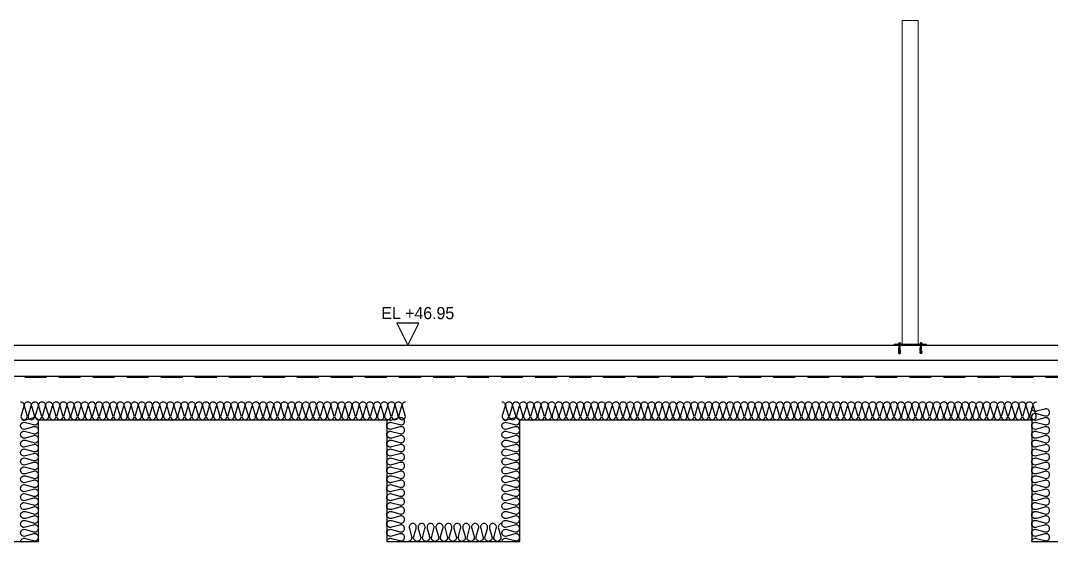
# Model space of a CAD drawing. Header units: millimetres. Extents: x 17311 to 801382, y -242618 to -104888.
# Drawn here: x 499061 to 505422, y -195839 to -192629 of the extents above; entities that cross this region are included whole.
import ezdxf

# ---------------------------------------------------------------- set-up
doc = ezdxf.new("R2010")
doc.units = ezdxf.units.MM
doc.header["$LTSCALE"] = 250
doc.linetypes.add('HID', pattern=[2.8, 1.8, -1])
for name, color, linetype in [('A-FIN', 6, 'Continuous'), ('A-FIN-8', 8, 'Continuous'), ('A-HAT-WIREMESH', 9, 'g_mesh'), ('A-WP', 1, 'HID'), ('ISL', 251, 'Continuous'), ('S_Bolt', 5, 'Continuous'), ('기둥', 4, 'Continuous')]:
    doc.layers.add(name, color=color, linetype=linetype)
doc.layers.add('NOPLOT', color=191, linetype='Continuous', plot=False)
doc.styles.add('Gdim', font='')
doc.styles.get('Gdim').set_extended_font_data('Dotum')
doc.linetypes.add('g_mesh', pattern='A,10,-0.8,["X",Gdim,S=0.6,R=0,X=-0.15,Y=-0.3],-0.8', length=11.6)

# ---------------------------------------------------------------- blocks, each defined once
blk = doc.blocks.new('STS M10 x 70 Set Anchor')
at = {"layer": 'S_Bolt'}
for p, q in [((-9, 0.9), (9, 0.9)), ((-9, 0), (-9, 0.9)), ((9, 0), (-9, 0)), ((-7.2, 8.2), (-6.2, 8.9)), ((-7.2, 8.2), (-6.2, 8.9)), ((-7.2, 8.2), (-7.2, 2.8)), ((-7.2, 2.8), (7.2, 2.8)), ((-6.3, 1.6), (-6.3, 2.2)), ((-6.2, 8.9), (6.2, 8.9)), ((-6, 8.9), (-3.7, 8.9)), ((-4.5, 2.8), (0, 2.8)), ((-4, 10.9), (-3.1, 11.7)), ((4.1, 11.3), (-4, 10.9)), ((-3.1, 10.1), (-4, 10.9)), ((-4, 9.3), (-3.1, 10.1)), ((4.1, 9.7), (-4, 9.3)), ((-3.7, 8.9), (-4, 9.3)), ((3.2, 12.1), (-3.7, 12.1)), ((-3.1, 11.7), (-3.7, 12.1)), ((-3.7, 8.2), (-3.7, 2.8)), ((-3.7, 8.2), (-3.7, 2.8)), ((-3.1, -0.2), (-3.4, 0)), ((3.2, 12.1), (-3.1, 11.7)), ((3.2, 12.1), (-3.1, 11.7)), ((3.2, 10.5), (-3.1, 10.1)), ((0, 0), (-3.1, -0.2)), ((0, 0), (-3.1, -0.2)), ((-0.5, 0.9), (-1.2, 0)), ((5.7, 2.8), (0, 2.8)), ((0.9, 0.9), (0.2, 0)), ((4.1, 11.3), (3.2, 12.1)), ((3.2, 10.5), (4.1, 11.3)), ((4.1, 9.7), (3.2, 10.5)), ((3.2, 8.9), (4.1, 9.7)), ((4.1, -0.6), (3.4, 0)), ((6, 8.9), (3.7, 8.9)), ((3.7, 8.2), (3.7, 2.8)), ((7.2, 8.2), (6.2, 8.9)), ((6.3, 1.6), (6.3, 2.2)), ((7.2, 8.2), (7.2, 2.8)), ((9, 0.9), (9, 0)), ((-5.8, -53.6), (-9, -65.3)), ((-3.3, -65.3), (-9, -65.3)), ((-5.4, -70.1), (-6.1, -73.8)), ((6.1, -73.8), (-6.1, -73.8)), ((-6.1, -73.8), (-6.1, -74.8)), ((6.1, -74.8), (-6.1, -74.8)), ((-5.8, -53.6), (-5.8, -30.7)), ((5.9, -30.7), (-5.8, -30.7)), ((-5.4, -70.1), (-5.4, -65.3)), ((-4, -1), (-3.1, -0.2)), ((4.1, -0.6), (-4, -1)), ((-3.1, -1.8), (-4, -1)), ((-4, -2.7), (-3.1, -1.8)), ((4.1, -2.2), (-4, -2.7)), ((-3.1, -3.5), (-4, -2.7)), ((-4, -4.3), (-3.1, -3.5)), ((4.1, -3.8), (-4, -4.3)), ((-3.1, -5.1), (-4, -4.3)), ((-4, -5.9), (-3.1, -5.1)), ((4.1, -5.4), (-4, -5.9)), ((-3.1, -6.7), (-4, -5.9)), ((-4, -7.5), (-3.1, -6.7)), ((4.1, -7.1), (-4, -7.5)), ((-3.1, -8.3), (-4, -7.5)), ((-4, -9.1), (-3.1, -8.3)), ((4.1, -8.7), (-4, -9.1)), ((-3.1, -9.9), (-4, -9.1)), ((-4, -10.8), (-3.1, -9.9)), ((4.1, -10.3), (-4, -10.8)), ((-3.1, -11.6), (-4, -10.8)), ((-4, -12.4), (-3.1, -11.6)), ((4.1, -11.9), (-4, -12.4)), ((-3.1, -13.2), (-4, -12.4)), ((-4, -14), (-3.1, -13.2)), ((4.1, -13.5), (-4, -14)), ((-3.1, -14.8), (-4, -14)), ((-4, -15.6), (-3.1, -14.8)), ((4.1, -15.2), (-4, -15.6)), ((-3.1, -16.4), (-4, -15.6)), ((-4, -17.2), (-3.1, -16.4)), ((4.1, -16.8), (-4, -17.2)), ((-3.1, -18), (-4, -17.2)), ((-4, -18.9), (-3.1, -18)), ((4.1, -18.4), (-4, -18.9)), ((-3.1, -19.7), (-4, -18.9)), ((-4, -20.5), (-3.1, -19.7)), ((4.1, -20), (-4, -20.5)), ((-3.1, -21.3), (-4, -20.5)), ((-4, -22.1), (-3.1, -21.3)), ((4.1, -21.6), (-4, -22.1)), ((-3.1, -22.9), (-4, -22.1)), ((-4, -23.7), (-3.1, -22.9)), ((4.1, -23.3), (-4, -23.7)), ((-3.1, -24.5), (-4, -23.7)), ((-4, -25.3), (-3.1, -24.5)), ((4.1, -24.9), (-4, -25.3)), ((-3.1, -26.1), (-4, -25.3)), ((-4, -27), (-3.1, -26.1)), ((4.1, -26.5), (-4, -27)), ((-3.1, -27.8), (-4, -27)), ((-4, -28.6), (-3.1, -27.8)), ((4.1, -28.1), (-4, -28.6)), ((-3.1, -29.4), (-4, -28.6)), ((-4, -30.2), (-3.1, -29.4)), ((4.1, -29.7), (-4, -30.2)), ((-3.5, -30.7), (-4, -30.2)), ((-0.5, -55), (-3.3, -65.3)), ((3.2, -1.4), (-3.1, -1.8)), ((3.2, -3), (-3.1, -3.5)), ((3.2, -3), (-3.1, -3.5)), ((-3.1, -3.5), (-3.1, -3.5)), ((3.2, -4.6), (-3.1, -5.1)), ((3.2, -4.6), (-3.1, -5.1)), ((3.2, -6.3), (-3.1, -6.7)), ((3.2, -6.3), (-3.1, -6.7)), ((3.2, -7.9), (-3.1, -8.3)), ((3.2, -7.9), (-3.1, -8.3)), ((3.2, -9.5), (-3.1, -9.9)), ((3.2, -9.5), (-3.1, -9.9)), ((3.2, -11.1), (-3.1, -11.6)), ((3.2, -11.1), (-3.1, -11.6)), ((3.2, -12.7), (-3.1, -13.2)), ((3.2, -12.7), (-3.1, -13.2)), ((3.2, -14.4), (-3.1, -14.8)), ((3.2, -14.4), (-3.1, -14.8)), ((3.2, -16), (-3.1, -16.4)), ((3.2, -16), (-3.1, -16.4)), ((3.2, -17.6), (-3.1, -18)), ((3.2, -17.6), (-3.1, -18)), ((3.2, -19.2), (-3.1, -19.7)), ((3.2, -19.2), (-3.1, -19.7)), ((3.2, -20.8), (-3.1, -21.3)), ((3.2, -20.8), (-3.1, -21.3)), ((3.2, -22.5), (-3.1, -22.9)), ((3.2, -22.5), (-3.1, -22.9)), ((3.2, -24.1), (-3.1, -24.5)), ((3.2, -24.1), (-3.1, -24.5)), ((3.2, -25.7), (-3.1, -26.1)), ((3.2, -25.7), (-3.1, -26.1)), ((3.2, -27.3), (-3.1, -27.8)), ((3.2, -27.3), (-3.1, -27.8)), ((3.2, -28.9), (-3.1, -29.4)), ((3.2, -28.9), (-3.1, -29.4)), ((0.5, -55), (3.3, -65.3)), ((3.2, -30.6), (1.6, -30.7)), ((3.2, -30.6), (1.6, -30.7)), ((3.2, -1.4), (4.1, -0.6)), ((4.1, -2.2), (3.2, -1.4)), ((3.2, -3), (4.1, -2.2)), ((4.1, -3.8), (3.2, -3)), ((3.2, -4.6), (4.1, -3.8)), ((4.1, -5.4), (3.2, -4.6)), ((3.2, -6.3), (4.1, -5.4)), ((4.1, -7.1), (3.2, -6.3)), ((3.2, -7.9), (4.1, -7.1)), ((4.1, -8.7), (3.2, -7.9)), ((3.2, -9.5), (4.1, -8.7)), ((4.1, -10.3), (3.2, -9.5)), ((3.2, -11.1), (4.1, -10.3)), ((4.1, -11.9), (3.2, -11.1)), ((3.2, -12.7), (4.1, -11.9)), ((4.1, -13.5), (3.2, -12.7)), ((3.2, -14.4), (4.1, -13.5)), ((4.1, -15.2), (3.2, -14.4)), ((3.2, -16), (4.1, -15.2)), ((4.1, -16.8), (3.2, -16)), ((3.2, -17.6), (4.1, -16.8)), ((4.1, -18.4), (3.2, -17.6)), ((3.2, -19.2), (4.1, -18.4)), ((4.1, -20), (3.2, -19.2)), ((3.2, -20.8), (4.1, -20)), ((4.1, -21.6), (3.2, -20.8)), ((3.2, -22.5), (4.1, -21.6)), ((4.1, -23.3), (3.2, -22.5)), ((3.2, -24.1), (4.1, -23.3)), ((4.1, -24.9), (3.2, -24.1)), ((3.2, -25.7), (4.1, -24.9)), ((4.1, -26.5), (3.2, -25.7)), ((3.2, -27.3), (4.1, -26.5)), ((4.1, -28.1), (3.2, -27.3)), ((3.2, -28.9), (4.1, -28.1)), ((4.1, -29.7), (3.2, -28.9)), ((3.2, -30.6), (4.1, -29.7)), ((3.3, -30.7), (3.2, -30.6)), ((9, -65.3), (3.3, -65.3)), ((5.4, -70.1), (5.4, -65.3)), ((5.4, -70.1), (6.1, -73.8)), ((5.9, -53.6), (5.9, -30.7)), ((5.9, -53.6), (9, -65.3)), ((6.1, -74.8), (6.1, -73.8))]:
    blk.add_line(p, q, dxfattribs=at)
blk.add_circle((0, -53.6), 1.48, dxfattribs=at)
for centre, radius, start, end in [((-5.5, 6.5), 2.44, 44.83287, 135.16713), ((-5.7, 2.2), 0.63, 90, 180), ((-5.7, 1.6), 0.63, 180, 270), ((0, -1.1), 10, 68.03686, 111.96314), ((5.5, 6.5), 2.44, 44.83287, 135.16713), ((5.7, 2.2), 0.63, 0, 90), ((5.7, 1.6), 0.63, 270, 0)]:
    blk.add_arc(centre, radius, start, end, dxfattribs=at)

msp = doc.modelspace()

# ---------------------------------------------------------------- linework, layer by layer
at = {"layer": 'A-FIN'}
msp.add_line((496228.7, -194629.5), (514732.7, -194629.5), dxfattribs=at)
at = {"layer": 'A-FIN-8'}
msp.add_line((495728.9, -194821.5), (515192.4, -194821.5), dxfattribs=at)
at = {"layer": 'A-HAT-WIREMESH', "ltscale": 0.6}
msp.add_line((515202.7, -194725.5), (495718.7, -194725.5), dxfattribs=at)
at = {"layer": 'A-WP', "ltscale": 0.3}
msp.add_line((495725.8, -194826.5), (515195.5, -194826.5), dxfattribs=at)
at = {"layer": 'ISL', "elevation": 0}
for points in [[(499060.7, -194979.5, -0.509267), (499080.1, -195006.1), (499063.3, -195062.8, 1.372593), (499102.1, -195062.8), (499085.3, -195006.1, -0.509267), (499104.7, -194979.5, -0.509267), (499124.1, -195006.1), (499107.3, -195062.8, 1.372593), (499146.1, -195062.8), (499129.3, -195006.1, -0.509267), (499148.7, -194979.5, -0.509267), (499168.1, -195006.1), (499151.3, -195062.8, 1.372593), (499190.1, -195062.8), (499173.3, -195006.1, -0.509267), (499192.7, -194979.5, -0.509267), (499212.1, -195006.1), (499195.3, -195062.8, 1.372593), (499234.1, -195062.8), (499217.3, -195006.1, -0.509267), (499236.7, -194979.5, -0.509267), (499256.1, -195006.1), (499239.3, -195062.8, 1.372593), (499278.1, -195062.8), (499261.3, -195006.1, -0.509267), (499280.7, -194979.5, -0.509267), (499300.1, -195006.1), (499283.3, -195062.8, 1.372593), (499322.1, -195062.8), (499305.3, -195006.1, -0.509267), (499324.7, -194979.5, -0.509267), (499344.1, -195006.1), (499327.3, -195062.8, 1.372593), (499366.1, -195062.8), (499349.3, -195006.1, -0.509267), (499368.7, -194979.5, -0.509267), (499388.1, -195006.1), (499371.3, -195062.8, 1.372593), (499410.1, -195062.8), (499393.3, -195006.1, -0.509267), (499412.7, -194979.5, -0.509267), (499432.1, -195006.1), (499415.3, -195062.8, 1.372593), (499454.1, -195062.8), (499437.3, -195006.1, -0.509267), (499456.7, -194979.5, -0.509267), (499476.1, -195006.1), (499459.3, -195062.8, 1.372593), (499498.1, -195062.8), (499481.3, -195006.1, -0.509267), (499500.7, -194979.5, -0.509267), (499520.1, -195006.1), (499503.3, -195062.8, 1.372593), (499542.1, -195062.8), (499525.3, -195006.1, -0.509267), (499544.7, -194979.5, -0.509267), (499564.1, -195006.1), (499547.3, -195062.8, 1.372593), (499586.1, -195062.8), (499569.3, -195006.1, -0.509267), (499588.7, -194979.5, -0.509267), (499608.1, -195006.1), (499591.3, -195062.8, 1.372593), (499630.1, -195062.8), (499613.3, -195006.1, -0.509267), (499632.7, -194979.5, -0.509267), (499652.1, -195006.1), (499635.3, -195062.8, 1.372593), (499674.1, -195062.8), (499657.3, -195006.1, -0.509267), (499676.7, -194979.5, -0.509267), (499696.1, -195006.1), (499679.3, -195062.8, 1.372593), (499718.1, -195062.8), (499701.3, -195006.1, -0.509267), (499720.7, -194979.5, -0.509267), (499740.1, -195006.1), (499723.3, -195062.8, 1.372593), (499762.1, -195062.8), (499745.3, -195006.1, -0.509267), (499764.7, -194979.5, -0.509267), (499784.1, -195006.1), (499767.3, -195062.8, 1.372593), (499806.1, -195062.8), (499789.3, -195006.1, -0.509267), (499808.7, -194979.5, -0.509267), (499828.1, -195006.1), (499811.3, -195062.8, 1.372593), (499850.1, -195062.8), (499833.3, -195006.1, -0.509267), (499852.7, -194979.5, -0.509267), (499872.1, -195006.1), (499855.3, -195062.8, 1.372593), (499894.1, -195062.8), (499877.3, -195006.1, -0.509267), (499896.7, -194979.5, -0.509267), (499916.1, -195006.1), (499899.3, -195062.8, 1.372593), (499938.1, -195062.8), (499921.3, -195006.1, -0.509267), (499940.7, -194979.5, -0.509267), (499960.1, -195006.1), (499943.3, -195062.8, 1.372593), (499982.1, -195062.8), (499965.3, -195006.1, -0.509267), (499984.7, -194979.5, -0.509267), (500004.1, -195006.1), (499987.3, -195062.8, 1.372593), (500026.1, -195062.8), (500009.3, -195006.1, -0.509267), (500028.7, -194979.5, -0.509267), (500048.1, -195006.1), (500031.3, -195062.8, 1.372593), (500070.1, -195062.8), (500053.3, -195006.1, -0.509267), (500072.7, -194979.5, -0.509267), (500092.1, -195006.1), (500075.3, -195062.8, 1.372593), (500114.1, -195062.8), (500097.3, -195006.1, -0.509267), (500116.7, -194979.5, -0.509267), (500136.1, -195006.1), (500119.3, -195062.8, 1.372593), (500158.1, -195062.8), (500141.3, -195006.1, -0.509267), (500160.7, -194979.5, -0.509267), (500180.1, -195006.1), (500163.3, -195062.8, 1.372593), (500202.1, -195062.8), (500185.3, -195006.1, -0.509267), (500204.7, -194979.5, -0.509267), (500224.1, -195006.1), (500207.3, -195062.8, 1.372593), (500246.1, -195062.8), (500229.3, -195006.1, -0.509267), (500248.7, -194979.5, -0.509267), (500268.1, -195006.1), (500251.3, -195062.8, 1.372593), (500290.1, -195062.8), (500273.3, -195006.1, -0.509267), (500292.7, -194979.5, -0.509267), (500312.1, -195006.1), (500295.3, -195062.8, 1.372593), (500334.1, -195062.8), (500317.3, -195006.1, -0.509267), (500336.7, -194979.5, -0.509267), (500356.1, -195006.1), (500339.3, -195062.8, 1.372593), (500378.1, -195062.8), (500361.3, -195006.1, -0.509267), (500380.7, -194979.5, -0.509267), (500400.1, -195006.1), (500383.3, -195062.8, 1.372593), (500422.1, -195062.8), (500405.3, -195006.1, -0.509267), (500424.7, -194979.5, -0.509267), (500444.1, -195006.1), (500427.3, -195062.8, 1.372593), (500466.1, -195062.8), (500449.3, -195006.1, -0.509267), (500468.7, -194979.5, -0.509267), (500488.1, -195006.1), (500471.3, -195062.8, 1.372593), (500510.1, -195062.8), (500493.3, -195006.1, -0.509267), (500512.7, -194979.5, -0.509267), (500532.1, -195006.1), (500515.3, -195062.8, 1.372593), (500554.1, -195062.8), (500537.3, -195006.1, -0.509267), (500556.7, -194979.5, -0.509267), (500576.1, -195006.1), (500559.3, -195062.8, 1.372593), (500598.1, -195062.8), (500581.3, -195006.1, -0.509267), (500600.7, -194979.5, -0.509267), (500620.1, -195006.1), (500603.3, -195062.8, 1.372593), (500642.1, -195062.8), (500625.3, -195006.1, -0.509267), (500644.7, -194979.5, -0.509267), (500664.1, -195006.1), (500647.3, -195062.8, 1.372593), (500686.1, -195062.8), (500669.3, -195006.1, -0.509267), (500688.7, -194979.5, -0.509267), (500708.1, -195006.1), (500691.3, -195062.8, 1.372593), (500730.1, -195062.8), (500713.3, -195006.1, -0.509267), (500732.7, -194979.5, -0.509267), (500752.1, -195006.1), (500735.3, -195062.8, 1.372593), (500774.1, -195062.8), (500757.3, -195006.1, -0.509267), (500776.7, -194979.5, -0.509267), (500796.1, -195006.1), (500779.3, -195062.8, 1.372593), (500818.1, -195062.8), (500801.3, -195006.1, -0.509267), (500820.7, -194979.5, -0.509267), (500840.1, -195006.1), (500823.3, -195062.8, 1.372593), (500862.1, -195062.8), (500845.3, -195006.1, -0.509267), (500864.7, -194979.5, -0.509267), (500884.1, -195006.1), (500867.3, -195062.8, 1.372593), (500906.1, -195062.8), (500889.3, -195006.1, -0.509267), (500908.7, -194979.5, -0.509267), (500928.1, -195006.1), (500911.3, -195062.8, 1.372593), (500950.1, -195062.8), (500933.3, -195006.1, -0.509267), (500952.7, -194979.5, -0.509267), (500972.1, -195006.1), (500955.3, -195062.8, 1.372593), (500994.1, -195062.8), (500977.3, -195006.1, -0.509267), (500996.7, -194979.5, -0.509267), (501016.1, -195006.1), (500999.3, -195062.8, 1.372593), (501038.1, -195062.8), (501021.3, -195006.1, -0.509267), (501040.7, -194979.5, -0.509267), (501060.1, -195006.1), (501043.3, -195062.8, 1.372593), (501082.1, -195062.8), (501065.3, -195006.1, -0.509267), (501084.7, -194979.5, -0.509267), (501104.1, -195006.1), (501087.3, -195062.8, 1.372593), (501126.1, -195062.8), (501109.3, -195006.1, -0.509267), (501128.7, -194979.5, -0.509267), (501148.1, -195006.1), (501131.3, -195062.8, 1.372593), (501170.1, -195062.8), (501153.3, -195006.1, -0.509267), (501172.7, -194979.5, -0.509267), (501192.1, -195006.1), (501175.3, -195062.8, 1.372593), (501214.1, -195062.8), (501197.3, -195006.1, -0.509267), (501216.7, -194979.5, -0.509267), (501236.1, -195006.1), (501219.3, -195062.8, 1.372593), (501258.1, -195062.8), (501241.3, -195006.1, -0.509267), (501260.7, -194979.5, -0.509267), (501280.1, -195006.1), (501263.3, -195062.8, 1.372593), (501302.1, -195062.8), (501285.3, -195006.1, -0.509267), (501304.7, -194979.5, -0.509267), (501324.1, -195006.1), (501307.3, -195062.8, 1.372593), (501346.1, -195062.8), (501329.3, -195006.1, -0.509267), (501348.7, -194979.5, -0.509267), (501368.1, -195006.1), (501351.3, -195062.8, 1.372593), (501390.1, -195062.8), (501373.3, -195006.1, -0.509267), (501392.7, -194979.5, -0.509267), (501412.1, -195006.1), (501395.3, -195062.8, 1.372593), (501434.1, -195062.8), (501417.3, -195006.1, -0.509267), (501436.7, -194979.5)], [(502030.6, -194979.5, -0.509267), (502050, -195006.1), (502033.1, -195062.8, 1.372593), (502072, -195062.8), (502055.1, -195006.1, -0.509267), (502074.6, -194979.5, -0.509267), (502094, -195006.1), (502077.1, -195062.8, 1.372593), (502116, -195062.8), (502099.1, -195006.1, -0.509267), (502118.6, -194979.5, -0.509267), (502138, -195006.1), (502121.1, -195062.8, 1.372593), (502160, -195062.8), (502143.1, -195006.1, -0.509267), (502162.6, -194979.5, -0.509267), (502182, -195006.1), (502165.1, -195062.8, 1.372593), (502204, -195062.8), (502187.1, -195006.1, -0.509267), (502206.6, -194979.5, -0.509267), (502226, -195006.1), (502209.1, -195062.8, 1.372593), (502248, -195062.8), (502231.1, -195006.1, -0.509267), (502250.6, -194979.5, -0.509267), (502270, -195006.1), (502253.1, -195062.8, 1.372593), (502292, -195062.8), (502275.1, -195006.1, -0.509267), (502294.6, -194979.5, -0.509267), (502314, -195006.1), (502297.1, -195062.8, 1.372593), (502336, -195062.8), (502319.1, -195006.1, -0.509267), (502338.6, -194979.5, -0.509267), (502358, -195006.1), (502341.1, -195062.8, 1.372593), (502380, -195062.8), (502363.1, -195006.1, -0.509267), (502382.6, -194979.5, -0.509267), (502402, -195006.1), (502385.1, -195062.8, 1.372593), (502424, -195062.8), (502407.1, -195006.1, -0.509267), (502426.6, -194979.5, -0.509267), (502446, -195006.1), (502429.1, -195062.8, 1.372593), (502468, -195062.8), (502451.1, -195006.1, -0.509267), (502470.6, -194979.5, -0.509267), (502490, -195006.1), (502473.1, -195062.8, 1.372593), (502512, -195062.8), (502495.1, -195006.1, -0.509267), (502514.6, -194979.5, -0.509267), (502534, -195006.1), (502517.1, -195062.8, 1.372593), (502556, -195062.8), (502539.1, -195006.1, -0.509267), (502558.6, -194979.5, -0.509267), (502578, -195006.1), (502561.1, -195062.8, 1.372593), (502600, -195062.8), (502583.1, -195006.1, -0.509267), (502602.6, -194979.5, -0.509267), (502622, -195006.1), (502605.1, -195062.8, 1.372593), (502644, -195062.8), (502627.1, -195006.1, -0.509267), (502646.6, -194979.5, -0.509267), (502666, -195006.1), (502649.1, -195062.8, 1.372593), (502688, -195062.8), (502671.1, -195006.1, -0.509267), (502690.6, -194979.5, -0.509267), (502710, -195006.1), (502693.1, -195062.8, 1.372593), (502732, -195062.8), (502715.1, -195006.1, -0.509267), (502734.6, -194979.5, -0.509267), (502754, -195006.1), (502737.1, -195062.8, 1.372593), (502776, -195062.8), (502759.1, -195006.1, -0.509267), (502778.6, -194979.5, -0.509267), (502798, -195006.1), (502781.1, -195062.8, 1.372593), (502820, -195062.8), (502803.1, -195006.1, -0.509267), (502822.6, -194979.5, -0.509267), (502842, -195006.1), (502825.1, -195062.8, 1.372593), (502864, -195062.8), (502847.1, -195006.1, -0.509267), (502866.6, -194979.5, -0.509267), (502886, -195006.1), (502869.1, -195062.8, 1.372593), (502908, -195062.8), (502891.1, -195006.1, -0.509267), (502910.6, -194979.5, -0.509267), (502930, -195006.1), (502913.1, -195062.8, 1.372593), (502952, -195062.8), (502935.1, -195006.1, -0.509267), (502954.6, -194979.5, -0.509267), (502974, -195006.1), (502957.1, -195062.8, 1.372593), (502996, -195062.8), (502979.1, -195006.1, -0.509267), (502998.6, -194979.5, -0.509267), (503018, -195006.1), (503001.1, -195062.8, 1.372593), (503040, -195062.8), (503023.1, -195006.1, -0.509267), (503042.6, -194979.5, -0.509267), (503062, -195006.1), (503045.1, -195062.8, 1.372593), (503084, -195062.8), (503067.1, -195006.1, -0.509267), (503086.6, -194979.5, -0.509267), (503106, -195006.1), (503089.1, -195062.8, 1.372593), (503128, -195062.8), (503111.1, -195006.1, -0.509267), (503130.6, -194979.5, -0.509267), (503150, -195006.1), (503133.1, -195062.8, 1.372593), (503172, -195062.8), (503155.1, -195006.1, -0.509267), (503174.6, -194979.5, -0.509267), (503194, -195006.1), (503177.1, -195062.8, 1.372593), (503216, -195062.8), (503199.1, -195006.1, -0.509267), (503218.6, -194979.5, -0.509267), (503238, -195006.1), (503221.1, -195062.8, 1.372593), (503260, -195062.8), (503243.1, -195006.1, -0.509267), (503262.6, -194979.5, -0.509267), (503282, -195006.1), (503265.1, -195062.8, 1.372593), (503304, -195062.8), (503287.1, -195006.1, -0.509267), (503306.6, -194979.5, -0.509267), (503326, -195006.1), (503309.1, -195062.8, 1.372593), (503348, -195062.8), (503331.1, -195006.1, -0.509267), (503350.6, -194979.5, -0.509267), (503370, -195006.1), (503353.1, -195062.8, 1.372593), (503392, -195062.8), (503375.1, -195006.1, -0.509267), (503394.6, -194979.5, -0.509267), (503414, -195006.1), (503397.1, -195062.8, 1.372593), (503436, -195062.8), (503419.1, -195006.1, -0.509267), (503438.6, -194979.5, -0.509267), (503458, -195006.1), (503441.1, -195062.8, 1.372593), (503480, -195062.8), (503463.1, -195006.1, -0.509267), (503482.6, -194979.5, -0.509267), (503502, -195006.1), (503485.1, -195062.8, 1.372593), (503524, -195062.8), (503507.1, -195006.1, -0.509267), (503526.6, -194979.5, -0.509267), (503546, -195006.1), (503529.1, -195062.8, 1.372593), (503568, -195062.8), (503551.1, -195006.1, -0.509267), (503570.6, -194979.5, -0.509267), (503590, -195006.1), (503573.1, -195062.8, 1.372593), (503612, -195062.8), (503595.1, -195006.1, -0.509267), (503614.6, -194979.5, -0.509267), (503634, -195006.1), (503617.1, -195062.8, 1.372593), (503656, -195062.8), (503639.1, -195006.1, -0.509267), (503658.6, -194979.5, -0.509267), (503678, -195006.1), (503661.1, -195062.8, 1.372593), (503700, -195062.8), (503683.1, -195006.1, -0.509267), (503702.6, -194979.5, -0.509267), (503722, -195006.1), (503705.1, -195062.8, 1.372593), (503744, -195062.8), (503727.1, -195006.1, -0.509267), (503746.6, -194979.5, -0.509267), (503766, -195006.1), (503749.1, -195062.8, 1.372593), (503788, -195062.8), (503771.1, -195006.1, -0.509267), (503790.6, -194979.5, -0.509267), (503810, -195006.1), (503793.1, -195062.8, 1.372593), (503832, -195062.8), (503815.1, -195006.1, -0.509267), (503834.6, -194979.5, -0.509267), (503854, -195006.1), (503837.1, -195062.8, 1.372593), (503876, -195062.8), (503859.1, -195006.1, -0.509267), (503878.6, -194979.5, -0.509267), (503898, -195006.1), (503881.1, -195062.8, 1.372593), (503920, -195062.8), (503903.1, -195006.1, -0.509267), (503922.6, -194979.5, -0.509267), (503942, -195006.1), (503925.1, -195062.8, 1.372593), (503964, -195062.8), (503947.1, -195006.1, -0.509267), (503966.6, -194979.5, -0.509267), (503986, -195006.1), (503969.1, -195062.8, 1.372593), (504008, -195062.8), (503991.1, -195006.1, -0.509267), (504010.6, -194979.5, -0.509267), (504030, -195006.1), (504013.1, -195062.8, 1.372593), (504052, -195062.8), (504035.1, -195006.1, -0.509267), (504054.6, -194979.5, -0.509267), (504074, -195006.1), (504057.1, -195062.8, 1.372593), (504096, -195062.8), (504079.1, -195006.1, -0.509267), (504098.6, -194979.5, -0.509267), (504118, -195006.1), (504101.1, -195062.8, 1.372593), (504140, -195062.8), (504123.1, -195006.1, -0.509267), (504142.6, -194979.5, -0.509267), (504162, -195006.1), (504145.1, -195062.8, 1.372593), (504184, -195062.8), (504167.1, -195006.1, -0.509267), (504186.6, -194979.5, -0.509267), (504206, -195006.1), (504189.1, -195062.8, 1.372593), (504228, -195062.8), (504211.1, -195006.1, -0.509267), (504230.6, -194979.5, -0.509267), (504250, -195006.1), (504233.1, -195062.8, 1.372593), (504272, -195062.8), (504255.1, -195006.1, -0.509267), (504274.6, -194979.5, -0.509267), (504294, -195006.1), (504277.1, -195062.8, 1.372593), (504316, -195062.8), (504299.1, -195006.1, -0.509267), (504318.6, -194979.5, -0.509267), (504338, -195006.1), (504321.1, -195062.8, 1.372593), (504360, -195062.8), (504343.1, -195006.1, -0.509267), (504362.6, -194979.5, -0.509267), (504382, -195006.1), (504365.1, -195062.8, 1.372593), (504404, -195062.8), (504387.1, -195006.1, -0.509267), (504406.6, -194979.5, -0.509267), (504426, -195006.1), (504409.1, -195062.8, 1.372593), (504448, -195062.8), (504431.1, -195006.1, -0.509267), (504450.6, -194979.5, -0.509267), (504470, -195006.1), (504453.1, -195062.8, 1.372593), (504492, -195062.8), (504475.1, -195006.1, -0.509267), (504494.6, -194979.5, -0.509267), (504514, -195006.1), (504497.1, -195062.8, 1.372593), (504536, -195062.8), (504519.1, -195006.1, -0.509267), (504538.6, -194979.5, -0.509267), (504558, -195006.1), (504541.1, -195062.8, 1.372593), (504580, -195062.8), (504563.1, -195006.1, -0.509267), (504582.6, -194979.5, -0.509267), (504602, -195006.1), (504585.1, -195062.8, 1.372593), (504624, -195062.8), (504607.1, -195006.1, -0.509267), (504626.6, -194979.5, -0.509267), (504646, -195006.1), (504629.1, -195062.8, 1.372593), (504668, -195062.8), (504651.1, -195006.1, -0.509267), (504670.6, -194979.5, -0.509267), (504690, -195006.1), (504673.1, -195062.8, 1.372593), (504712, -195062.8), (504695.1, -195006.1, -0.509267), (504714.6, -194979.5, -0.509267), (504734, -195006.1), (504717.1, -195062.8, 1.372593), (504756, -195062.8), (504739.1, -195006.1, -0.509267), (504758.6, -194979.5, -0.509267), (504778, -195006.1), (504761.1, -195062.8, 1.372593), (504800, -195062.8), (504783.1, -195006.1, -0.509267), (504802.6, -194979.5, -0.509267), (504822, -195006.1), (504805.1, -195062.8, 1.372593), (504844, -195062.8), (504827.1, -195006.1, -0.509267), (504846.6, -194979.5, -0.509267), (504866, -195006.1), (504849.1, -195062.8, 1.372593), (504888, -195062.8), (504871.1, -195006.1, -0.509267), (504890.6, -194979.5, -0.509267), (504910, -195006.1), (504893.1, -195062.8, 1.372593), (504932, -195062.8), (504915.1, -195006.1, -0.509267), (504934.6, -194979.5, -0.509267), (504954, -195006.1), (504937.1, -195062.8, 1.372593), (504976, -195062.8), (504959.1, -195006.1, -0.509267), (504978.6, -194979.5, -0.509267), (504998, -195006.1), (504981.1, -195062.8, 1.372593), (505020, -195062.8), (505003.1, -195006.1, -0.509267), (505022.6, -194979.5, -0.509267), (505042, -195006.1), (505025.1, -195062.8, 1.372593), (505064, -195062.8), (505047.1, -195006.1, -0.509267), (505066.6, -194979.5, -0.509267), (505086, -195006.1), (505069.1, -195062.8, 1.372593), (505108, -195062.8), (505091.1, -195006.1, -0.509267), (505110.6, -194979.5, -0.509267), (505130, -195006.1), (505113.1, -195062.8, 1.372593), (505152, -195062.8), (505135.1, -195006.1, -0.509267), (505154.6, -194979.5, -0.509267), (505174, -195006.1), (505157.1, -195062.8, 1.372593), (505196, -195062.8), (505179.1, -195006.1, -0.509267), (505198.6, -194979.5, -0.509267), (505218, -195006.1), (505201.1, -195062.8, 1.372593), (505240, -195062.8), (505223.1, -195006.1, -0.509267), (505242.6, -194979.5, -0.509267), (505262, -195006.1), (505245.1, -195062.8, 1.372593), (505284, -195062.8), (505267.1, -195006.1, -0.509267), (505286.6, -194979.5, -0.509267), (505306, -195006.1), (505289.1, -195062.8, 1.372593), (505328, -195062.8), (505311.1, -195006.1, -0.509267), (505330.6, -194979.5)]]:
    msp.add_lwpolyline(points, format="xyb", dxfattribs=at)
at = {"layer": 'ISL'}
for points in [[(505300.8, -195839.5, -0.489145), (505330.5, -195821.4), (505380.9, -195835.1, 0.524856), (505410.7, -195814.5, 0.524856), (505380.9, -195793.9), (505330.5, -195807.6, -1.449198), (505330.5, -195766.4), (505380.9, -195780.1, 0.524856), (505410.7, -195759.5, 0.524856), (505380.9, -195738.9), (505330.5, -195752.6, -1.449198), (505330.5, -195711.4), (505380.9, -195725.1, 0.524856), (505410.7, -195704.5, 0.524856), (505380.9, -195683.9), (505330.5, -195697.6, -1.449198), (505330.5, -195656.4), (505380.9, -195670.1, 0.524856), (505410.7, -195649.5, 0.524856), (505380.9, -195628.9), (505330.5, -195642.6, -1.449198), (505330.5, -195601.4), (505380.9, -195615.1, 0.524856), (505410.7, -195594.5, 0.524856), (505380.9, -195573.9), (505330.5, -195587.6, -1.449198), (505330.5, -195546.4), (505380.9, -195560.1, 0.524856), (505410.7, -195539.5, 0.524856), (505380.9, -195518.9), (505330.5, -195532.6, -1.449198), (505330.5, -195491.4), (505380.9, -195505.1, 0.524856), (505410.7, -195484.5, 0.524856), (505380.9, -195463.9), (505330.5, -195477.6, -1.449198), (505330.5, -195436.4), (505380.9, -195450.1, 0.524856), (505410.7, -195429.5, 0.524856), (505380.9, -195408.9), (505330.5, -195422.6, -1.449198), (505330.5, -195381.4), (505380.9, -195395.1, 0.524856), (505410.7, -195374.5, 0.524856), (505380.9, -195353.9), (505330.5, -195367.6, -1.449198), (505330.5, -195326.4), (505380.9, -195340.1, 0.524856), (505410.7, -195319.5, 0.524856), (505380.9, -195298.9), (505330.5, -195312.6, -1.449198), (505330.5, -195271.4), (505380.9, -195285.1, 0.524856), (505410.7, -195264.5, 0.524856), (505380.9, -195243.9), (505330.5, -195257.6, -1.449198), (505330.5, -195216.4), (505380.9, -195230.1, 0.524856), (505410.7, -195209.5, 0.524856), (505380.9, -195188.9), (505330.5, -195202.6, -1.449198), (505330.5, -195161.4), (505380.9, -195175.1, 0.524856), (505410.7, -195154.5, 0.524856), (505380.9, -195133.9), (505330.5, -195147.6, -1.449198), (505330.5, -195106.4), (505380.9, -195120.1, 0.524856), (505410.7, -195099.5, 0.524856), (505380.9, -195078.9), (505330.5, -195092.6, -1.449198), (505330.5, -195051.4), (505380.9, -195065.1, 0.524856), (505410.7, -195044.5, 0.524856), (505380.9, -195023.9), (505330.5, -195037.6, -0.524933), (505300.7, -195017)], [(499060.8, -195839.5, -0.489145), (499090.5, -195821.4), (499140.9, -195835.1, 0.524856), (499170.7, -195814.5, 0.524856), (499140.9, -195793.9), (499090.5, -195807.6, -1.449198), (499090.5, -195766.4), (499140.9, -195780.1, 0.524856), (499170.7, -195759.5, 0.524856), (499140.9, -195738.9), (499090.5, -195752.6, -1.449198), (499090.5, -195711.4), (499140.9, -195725.1, 0.524856), (499170.7, -195704.5, 0.524856), (499140.9, -195683.9), (499090.5, -195697.6, -1.449198), (499090.5, -195656.4), (499140.9, -195670.1, 0.524856), (499170.7, -195649.5, 0.524856), (499140.9, -195628.9), (499090.5, -195642.6, -1.449198), (499090.5, -195601.4), (499140.9, -195615.1, 0.524856), (499170.7, -195594.5, 0.524856), (499140.9, -195573.9), (499090.5, -195587.6, -1.449198), (499090.5, -195546.4), (499140.9, -195560.1, 0.524856), (499170.7, -195539.5, 0.524856), (499140.9, -195518.9), (499090.5, -195532.6, -1.449198), (499090.5, -195491.4), (499140.9, -195505.1, 0.524856), (499170.7, -195484.5, 0.524856), (499140.9, -195463.9), (499090.5, -195477.6, -1.449198), (499090.5, -195436.4), (499140.9, -195450.1, 0.524856), (499170.7, -195429.5, 0.524856), (499140.9, -195408.9), (499090.5, -195422.6, -1.449198), (499090.5, -195381.4), (499140.9, -195395.1, 0.524856), (499170.7, -195374.5, 0.524856), (499140.9, -195353.9), (499090.5, -195367.6, -1.449198), (499090.5, -195326.4), (499140.9, -195340.1, 0.524856), (499170.7, -195319.5, 0.524856), (499140.9, -195298.9), (499090.5, -195312.6, -1.449198), (499090.5, -195271.4), (499140.9, -195285.1, 0.524856), (499170.7, -195264.5, 0.524856), (499140.9, -195243.9), (499090.5, -195257.6, -1.449198), (499090.5, -195216.4), (499140.9, -195230.1, 0.524856), (499170.7, -195209.5, 0.524856), (499140.9, -195188.9), (499090.5, -195202.6, -1.449198), (499090.5, -195161.4), (499140.9, -195175.1, 0.524856), (499170.7, -195154.5, 0.524856), (499140.9, -195133.9), (499090.5, -195147.6, -1.449198), (499090.5, -195106.4), (499140.9, -195120.1, 0.524856), (499170.7, -195099.5, 0.524856), (499140.9, -195078.9), (499090.5, -195092.6, -0.259058), (499069.3, -195089.5, -0.259058)], [(501320.8, -195839.5, -0.489145), (501350.5, -195821.4), (501400.9, -195835.1, 0.524856), (501430.7, -195814.5, 0.524856), (501400.9, -195793.9), (501350.5, -195807.6, -1.449198), (501350.5, -195766.4), (501400.9, -195780.1, 0.524856), (501430.7, -195759.5, 0.524856), (501400.9, -195738.9), (501350.5, -195752.6, -1.449198), (501350.5, -195711.4), (501400.9, -195725.1, 0.524856), (501430.7, -195704.5, 0.524856), (501400.9, -195683.9), (501350.5, -195697.6, -1.449198), (501350.5, -195656.4), (501400.9, -195670.1, 0.524856), (501430.7, -195649.5, 0.524856), (501400.9, -195628.9), (501350.5, -195642.6, -1.449198), (501350.5, -195601.4), (501400.9, -195615.1, 0.524856), (501430.7, -195594.5, 0.524856), (501400.9, -195573.9), (501350.5, -195587.6, -1.449198), (501350.5, -195546.4), (501400.9, -195560.1, 0.524856), (501430.7, -195539.5, 0.524856), (501400.9, -195518.9), (501350.5, -195532.6, -1.449198), (501350.5, -195491.4), (501400.9, -195505.1, 0.524856), (501430.7, -195484.5, 0.524856), (501400.9, -195463.9), (501350.5, -195477.6, -1.449198), (501350.5, -195436.4), (501400.9, -195450.1, 0.524856), (501430.7, -195429.5, 0.524856), (501400.9, -195408.9), (501350.5, -195422.6, -1.449198), (501350.5, -195381.4), (501400.9, -195395.1, 0.524856), (501430.7, -195374.5, 0.524856), (501400.9, -195353.9), (501350.5, -195367.6, -1.449198), (501350.5, -195326.4), (501400.9, -195340.1, 0.524856), (501430.7, -195319.5, 0.524856), (501400.9, -195298.9), (501350.5, -195312.6, -1.449198), (501350.5, -195271.4), (501400.9, -195285.1, 0.524856), (501430.7, -195264.5, 0.524856), (501400.9, -195243.9), (501350.5, -195257.6, -1.449198), (501350.5, -195216.4), (501400.9, -195230.1, 0.524856), (501430.7, -195209.5, 0.524856), (501400.9, -195188.9), (501350.5, -195202.6, -1.449198), (501350.5, -195161.4), (501400.9, -195175.1, 0.524856), (501430.7, -195154.5, 0.524856), (501400.9, -195133.9), (501350.5, -195147.6, -1.449198), (501350.5, -195106.4), (501400.9, -195120.1, 0.524856), (501430.7, -195099.5, 0.524856), (501400.9, -195078.9), (501350.5, -195092.6, -0.259058), (501329.3, -195089.5, -0.259058)], [(502030.8, -195839.5, -0.489145), (502060.5, -195821.4), (502110.9, -195835.1, 0.524856), (502140.7, -195814.5, 0.524856), (502110.9, -195793.9), (502060.5, -195807.6, -1.449198), (502060.5, -195766.4), (502110.9, -195780.1, 0.524856), (502140.7, -195759.5, 0.524856), (502110.9, -195738.9), (502060.5, -195752.6, -1.449198), (502060.5, -195711.4), (502110.9, -195725.1, 0.524856), (502140.7, -195704.5, 0.524856), (502110.9, -195683.9), (502060.5, -195697.6, -1.449198), (502060.5, -195656.4), (502110.9, -195670.1, 0.524856), (502140.7, -195649.5, 0.524856), (502110.9, -195628.9), (502060.5, -195642.6, -1.449198), (502060.5, -195601.4), (502110.9, -195615.1, 0.524856), (502140.7, -195594.5, 0.524856), (502110.9, -195573.9), (502060.5, -195587.6, -1.449198), (502060.5, -195546.4), (502110.9, -195560.1, 0.524856), (502140.7, -195539.5, 0.524856), (502110.9, -195518.9), (502060.5, -195532.6, -1.449198), (502060.5, -195491.4), (502110.9, -195505.1, 0.524856), (502140.7, -195484.5, 0.524856), (502110.9, -195463.9), (502060.5, -195477.6, -1.449198), (502060.5, -195436.4), (502110.9, -195450.1, 0.524856), (502140.7, -195429.5, 0.524856), (502110.9, -195408.9), (502060.5, -195422.6, -1.449198), (502060.5, -195381.4), (502110.9, -195395.1, 0.524856), (502140.7, -195374.5, 0.524856), (502110.9, -195353.9), (502060.5, -195367.6, -1.449198), (502060.5, -195326.4), (502110.9, -195340.1, 0.524856), (502140.7, -195319.5, 0.524856), (502110.9, -195298.9), (502060.5, -195312.6, -1.449198), (502060.5, -195271.4), (502110.9, -195285.1, 0.524856), (502140.7, -195264.5, 0.524856), (502110.9, -195243.9), (502060.5, -195257.6, -1.449198), (502060.5, -195216.4), (502110.9, -195230.1, 0.524856), (502140.7, -195209.5, 0.524856), (502110.9, -195188.9), (502060.5, -195202.6, -1.449198), (502060.5, -195161.4), (502110.9, -195175.1, 0.524856), (502140.7, -195154.5, 0.524856), (502110.9, -195133.9), (502060.5, -195147.6, -1.449198), (502060.5, -195106.4), (502110.9, -195120.1, 0.524856), (502140.7, -195099.5, 0.524856), (502110.9, -195078.9), (502060.5, -195092.6, -0.259058), (502039.3, -195089.5, -0.259058)], [(502030.7, -195729.5, 0.524856), (502010.1, -195759.3), (502023.7, -195809.7, -1.449198), (501982.6, -195809.7), (501996.2, -195759.3, 0.524856), (501975.7, -195729.5, 0.524856), (501955.1, -195759.3), (501968.7, -195809.7, -1.449198), (501927.6, -195809.7), (501941.2, -195759.3, 0.524856), (501920.7, -195729.5, 0.524856), (501900.1, -195759.3), (501913.7, -195809.7, -1.449198), (501872.6, -195809.7), (501886.2, -195759.3, 0.524856), (501865.7, -195729.5, 0.524856), (501845.1, -195759.3), (501858.7, -195809.7, -1.449198), (501817.6, -195809.7), (501831.2, -195759.3, 0.524856), (501810.7, -195729.5, 0.524856), (501790.1, -195759.3), (501803.7, -195809.7, -1.449198), (501762.6, -195809.7), (501776.2, -195759.3, 0.524856), (501755.7, -195729.5, 0.524856), (501735.1, -195759.3), (501748.7, -195809.7, -1.449198), (501707.6, -195809.7), (501721.2, -195759.3, 0.524856), (501700.7, -195729.5, 0.524856), (501680.1, -195759.3), (501693.7, -195809.7, -1.449198), (501652.6, -195809.7), (501666.2, -195759.3, 0.524856), (501645.7, -195729.5, 0.524856), (501625.1, -195759.3), (501638.7, -195809.7, -1.449198), (501597.6, -195809.7), (501611.2, -195759.3, 0.524856), (501590.7, -195729.5, 0.524856), (501570.1, -195759.3), (501583.7, -195809.7, -1.449198), (501542.6, -195809.7), (501556.2, -195759.3, 0.524856), (501535.7, -195729.5, 0.524856), (501515.1, -195759.3), (501528.7, -195809.7, -1.449198), (501487.6, -195809.7), (501501.2, -195759.3, 0.524856), (501480.7, -195729.5, 0.524856), (501460.1, -195759.3), (501473.7, -195809.7, -0.524951), (501453.2, -195839.5, -0.524951)]]:
    msp.add_lwpolyline(points, format="xyb", dxfattribs=at)
msp.add_lwpolyline([(495760.7, -195839.5), (496220.7, -195839.5), (496220.7, -195089.5), (498350.7, -195089.5), (498350.7, -195839.5), (499170.7, -195839.5), (499170.7, -195089.5), (501320.7, -195089.5), (501320.7, -195839.5), (502140.7, -195839.5), (502140.7, -195089.5), (505300.7, -195089.5), (505300.7, -195839.5), (506120.7, -195839.5), (506120.7, -195089.5), (508900.7, -195089.5), (508900.7, -195839.5), (509720.7, -195839.5), (509720.7, -195089.5), (512400.7, -195089.5), (512400.7, -195839.5), (512810.7, -195839.5)], dxfattribs=at)
at = {"layer": 'NOPLOT', "linetype": 'Continuous'}
msp.add_lwpolyline([(501449.9, -194629.5), (501517.4, -194494.5), (501382.4, -194494.5), (501449.9, -194629.5)], dxfattribs=at)
at = {"layer": '기둥', "linetype": 'Continuous', "lineweight": 0, "elevation": 0}
for points in [[(504500.8, -192629.5), (504600.8, -192629.5), (504600.8, -194629.5), (504500.8, -194629.5)], [(504450.8, -194624.5), (504650.8, -194624.5), (504650.8, -194629.5), (504450.8, -194629.5)], [(504500.8, -194624.5), (504650.8, -194624.5), (504650.8, -194629.5), (504500.8, -194629.5)]]:
    msp.add_lwpolyline(points, close=True, dxfattribs=at)

# ---------------------------------------------------------------- block references
at = {"layer": 'S_Bolt', "yscale": 0.75, "zscale": 0.75}
for p, xscale in [((504484.7, -194624.5), -0.75), ((504616.9, -194624.5), 0.75)]:
    msp.add_blockref('STS M10 x 70 Set Anchor', p, dxfattribs=dict(at, xscale=xscale))

# ---------------------------------------------------------------- texts
at = {"layer": 'NOPLOT', "linetype": 'Continuous', "style": 'Gdim'}
msp.add_text('EL +46.95', height=75, rotation=360, dxfattribs=at).set_placement((501286.5, -194469.7))

doc.saveas('drawing.dxf')
